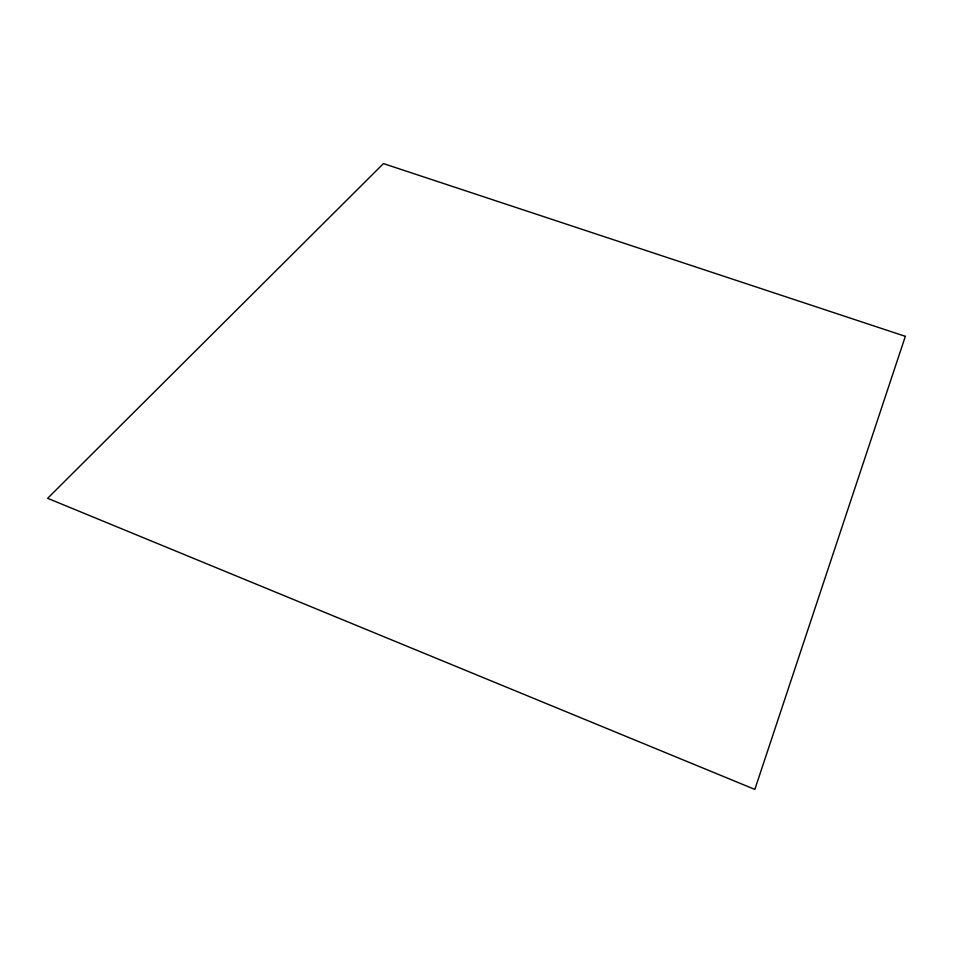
<?xml version="1.0" encoding="UTF-8"?>
<svg xmlns="http://www.w3.org/2000/svg" width="953" height="953" viewBox="0 0 953 953"><rect width="100%" height="100%" fill="white"/><g stroke="black" fill="none" stroke-linecap="round" stroke-linejoin="round"><path stroke-width="1.43" d="M905.35 336.338L754.847 789.406L47.65 498.312L383.44 163.594L905.35 336.338"/></g></svg>
